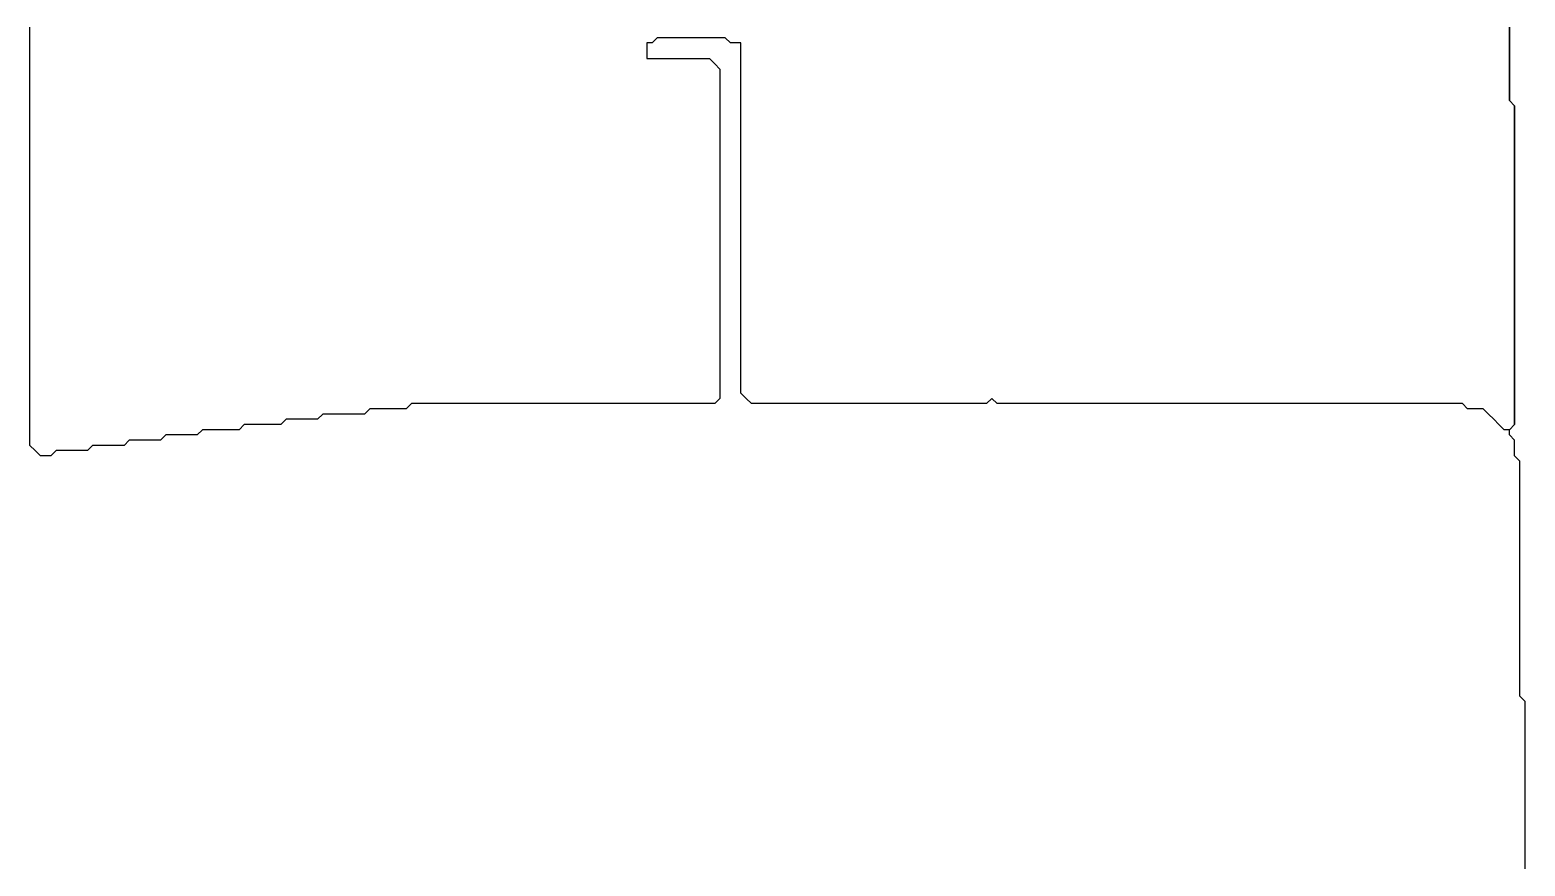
# Model space of a CAD drawing. Extents: x 69 to 217, y 14 to 408.
# Drawn here: x 119 to 154.75, y 210.81 to 230.81 of the extents above; entities that cross this region are included whole.
import ezdxf

# ---------------------------------------------------------------- set-up
doc = ezdxf.new("R2010")
doc.units = 0

msp = doc.modelspace()

# ---------------------------------------------------------------- linework, layer by layer
at = {"layer": 'contour_0'}
for p, q in [((119, 230.75), (119, 230.875)), ((119, 230.625), (119, 230.75)), ((119, 230.5), (119, 230.625)), ((134, 230.625), (133.875, 230.5)), ((134.125, 230.625), (134, 230.625)), ((134.25, 230.625), (134.125, 230.625)), ((134.375, 230.625), (134.25, 230.625)), ((134.5, 230.625), (134.375, 230.625)), ((134.625, 230.625), (134.5, 230.625)), ((134.75, 230.625), (134.625, 230.625)), ((134.875, 230.625), (134.75, 230.625)), ((135, 230.625), (134.875, 230.625)), ((135.125, 230.625), (135, 230.625)), ((135.25, 230.625), (135.125, 230.625)), ((135.375, 230.625), (135.25, 230.625)), ((135.5, 230.625), (135.375, 230.625)), ((135.625, 230.625), (135.5, 230.625)), ((135.75, 230.5), (135.625, 230.625)), ((154.375, 230.875), (154.375, 230.75)), ((154.375, 230.75), (154.375, 230.875)), ((154.375, 230.75), (154.375, 230.625)), ((154.375, 230.625), (154.375, 230.75)), ((154.375, 230.625), (154.375, 230.5)), ((154.375, 230.5), (154.375, 230.625)), ((119, 230.375), (119, 230.5)), ((119, 230.25), (119, 230.375)), ((119, 230.125), (119, 230.25)), ((133.875, 230.5), (133.75, 230.5)), ((133.75, 230.5), (133.75, 230.375)), ((133.75, 230.375), (133.75, 230.25)), ((133.75, 230.25), (133.75, 230.125)), ((135.875, 230.5), (135.75, 230.5)), ((136, 230.5), (135.875, 230.5)), ((136, 230.375), (136, 230.5)), ((136, 230.25), (136, 230.375)), ((136, 230.125), (136, 230.25)), ((154.375, 230.5), (154.375, 230.375)), ((154.375, 230.375), (154.375, 230.5)), ((154.375, 230.375), (154.375, 230.25)), ((154.375, 230.25), (154.375, 230.375)), ((154.375, 230.25), (154.375, 230.125)), ((154.375, 230.125), (154.375, 230.25)), ((119, 230), (119, 230.125)), ((119, 229.875), (119, 230)), ((119, 229.75), (119, 229.875)), ((133.75, 230.125), (133.875, 230.125)), ((133.875, 230.125), (134, 230.125)), ((134, 230.125), (134.125, 230.125)), ((134.125, 230.125), (134.25, 230.125)), ((134.25, 230.125), (134.375, 230.125)), ((134.375, 230.125), (134.5, 230.125)), ((134.5, 230.125), (134.625, 230.125)), ((134.625, 230.125), (134.75, 230.125)), ((134.75, 230.125), (134.875, 230.125)), ((134.875, 230.125), (135, 230.125)), ((135, 230.125), (135.125, 230.125)), ((135.125, 230.125), (135.25, 230.125)), ((135.25, 230.125), (135.375, 230)), ((135.375, 230), (135.5, 229.875)), ((135.5, 229.875), (135.5, 229.75)), ((136, 230), (136, 230.125)), ((136, 229.875), (136, 230)), ((136, 229.75), (136, 229.875)), ((154.375, 230.125), (154.375, 230)), ((154.375, 230), (154.375, 230.125)), ((154.375, 230), (154.375, 229.875)), ((154.375, 229.875), (154.375, 230)), ((154.375, 229.875), (154.375, 229.75)), ((154.375, 229.75), (154.375, 229.875)), ((119, 229.625), (119, 229.75)), ((119, 229.5), (119, 229.625)), ((135.5, 229.75), (135.5, 229.625)), ((135.5, 229.625), (135.5, 229.5)), ((136, 229.625), (136, 229.75)), ((136, 229.5), (136, 229.625)), ((154.375, 229.75), (154.375, 229.625)), ((154.375, 229.625), (154.375, 229.75)), ((154.375, 229.625), (154.375, 229.5)), ((154.375, 229.5), (154.375, 229.625)), ((119, 229.375), (119, 229.5)), ((119, 229.25), (119, 229.375)), ((119, 229.125), (119, 229.25)), ((135.5, 229.5), (135.5, 229.375)), ((135.5, 229.375), (135.5, 229.25)), ((135.5, 229.25), (135.5, 229.125)), ((136, 229.375), (136, 229.5)), ((136, 229.25), (136, 229.375)), ((136, 229.125), (136, 229.25)), ((154.375, 229.5), (154.375, 229.375)), ((154.375, 229.375), (154.375, 229.5)), ((154.375, 229.375), (154.375, 229.25)), ((154.375, 229.25), (154.375, 229.375)), ((154.375, 229.25), (154.375, 229.125)), ((154.375, 229.125), (154.375, 229.25)), ((119, 229), (119, 229.125)), ((119, 228.875), (119, 229)), ((119, 228.75), (119, 228.875)), ((135.5, 229.125), (135.5, 229)), ((135.5, 229), (135.5, 228.875)), ((135.5, 228.875), (135.5, 228.75)), ((136, 229), (136, 229.125)), ((136, 228.875), (136, 229)), ((136, 228.75), (136, 228.875)), ((154.375, 229.125), (154.5, 229)), ((154.5, 229), (154.375, 229.125)), ((154.5, 229), (154.5, 228.875)), ((154.5, 228.875), (154.5, 229)), ((154.5, 228.875), (154.5, 228.75)), ((154.5, 228.75), (154.5, 228.875)), ((119, 228.625), (119, 228.75)), ((119, 228.5), (119, 228.625)), ((119, 228.375), (119, 228.5)), ((135.5, 228.75), (135.5, 228.625)), ((135.5, 228.625), (135.5, 228.5)), ((135.5, 228.5), (135.5, 228.375)), ((136, 228.625), (136, 228.75)), ((136, 228.5), (136, 228.625)), ((136, 228.375), (136, 228.5)), ((154.5, 228.75), (154.5, 228.625)), ((154.5, 228.625), (154.5, 228.75)), ((154.5, 228.625), (154.5, 228.5)), ((154.5, 228.5), (154.5, 228.625)), ((154.5, 228.5), (154.5, 228.375)), ((154.5, 228.375), (154.5, 228.5)), ((119, 228.25), (119, 228.375)), ((119, 228.125), (119, 228.25)), ((119, 228), (119, 228.125)), ((135.5, 228.375), (135.5, 228.25)), ((135.5, 228.25), (135.5, 228.125)), ((135.5, 228.125), (135.5, 228)), ((136, 228.25), (136, 228.375)), ((136, 228.125), (136, 228.25)), ((136, 228), (136, 228.125)), ((154.5, 228.375), (154.5, 228.25)), ((154.5, 228.25), (154.5, 228.375)), ((154.5, 228.25), (154.5, 228.125)), ((154.5, 228.125), (154.5, 228.25)), ((154.5, 228.125), (154.5, 228)), ((154.5, 228), (154.5, 228.125)), ((119, 227.875), (119, 228)), ((119, 227.75), (119, 227.875)), ((119, 227.625), (119, 227.75)), ((135.5, 228), (135.5, 227.875)), ((135.5, 227.875), (135.5, 227.75)), ((135.5, 227.75), (135.5, 227.625)), ((136, 227.875), (136, 228)), ((136, 227.75), (136, 227.875)), ((136, 227.625), (136, 227.75)), ((154.5, 228), (154.5, 227.875)), ((154.5, 227.875), (154.5, 228)), ((154.5, 227.875), (154.5, 227.75)), ((154.5, 227.75), (154.5, 227.875)), ((154.5, 227.75), (154.5, 227.625)), ((154.5, 227.625), (154.5, 227.75)), ((119, 227.5), (119, 227.625)), ((119, 227.375), (119, 227.5)), ((119, 227.25), (119, 227.375)), ((135.5, 227.625), (135.5, 227.5)), ((135.5, 227.5), (135.5, 227.375)), ((135.5, 227.375), (135.5, 227.25)), ((136, 227.5), (136, 227.625)), ((136, 227.375), (136, 227.5)), ((136, 227.25), (136, 227.375)), ((154.5, 227.625), (154.5, 227.5)), ((154.5, 227.5), (154.5, 227.625)), ((154.5, 227.5), (154.5, 227.375)), ((154.5, 227.375), (154.5, 227.5)), ((154.5, 227.375), (154.5, 227.25)), ((154.5, 227.25), (154.5, 227.375)), ((119, 227.125), (119, 227.25)), ((119, 227), (119, 227.125)), ((135.5, 227.25), (135.5, 227.125)), ((135.5, 227.125), (135.5, 227)), ((136, 227.125), (136, 227.25)), ((136, 227), (136, 227.125)), ((154.5, 227.25), (154.5, 227.125)), ((154.5, 227.125), (154.5, 227.25)), ((154.5, 227.125), (154.5, 227)), ((154.5, 227), (154.5, 227.125)), ((119, 226.875), (119, 227)), ((119, 226.75), (119, 226.875)), ((119, 226.625), (119, 226.75)), ((135.5, 227), (135.5, 226.875)), ((135.5, 226.875), (135.5, 226.75)), ((135.5, 226.75), (135.5, 226.625)), ((136, 226.875), (136, 227)), ((136, 226.75), (136, 226.875)), ((136, 226.625), (136, 226.75)), ((154.5, 227), (154.5, 226.875)), ((154.5, 226.875), (154.5, 227)), ((154.5, 226.875), (154.5, 226.75)), ((154.5, 226.75), (154.5, 226.875)), ((154.5, 226.75), (154.5, 226.625)), ((154.5, 226.625), (154.5, 226.75)), ((119, 226.5), (119, 226.625)), ((119, 226.375), (119, 226.5)), ((119, 226.25), (119, 226.375)), ((135.5, 226.625), (135.5, 226.5)), ((135.5, 226.5), (135.5, 226.375)), ((135.5, 226.375), (135.5, 226.25)), ((136, 226.5), (136, 226.625)), ((136, 226.375), (136, 226.5)), ((136, 226.25), (136, 226.375)), ((154.5, 226.625), (154.5, 226.5)), ((154.5, 226.5), (154.5, 226.625)), ((154.5, 226.5), (154.5, 226.375)), ((154.5, 226.375), (154.5, 226.5)), ((154.5, 226.375), (154.5, 226.25)), ((154.5, 226.25), (154.5, 226.375)), ((119, 226.125), (119, 226.25)), ((119, 226), (119, 226.125)), ((119, 225.875), (119, 226)), ((135.5, 226.25), (135.5, 226.125)), ((135.5, 226.125), (135.5, 226)), ((135.5, 226), (135.5, 225.875)), ((136, 226.125), (136, 226.25)), ((136, 226), (136, 226.125)), ((136, 225.875), (136, 226)), ((154.5, 226.25), (154.5, 226.125)), ((154.5, 226.125), (154.5, 226.25)), ((154.5, 226.125), (154.5, 226)), ((154.5, 226), (154.5, 226.125)), ((154.5, 226), (154.5, 225.875)), ((154.5, 225.875), (154.5, 226)), ((119, 225.75), (119, 225.875)), ((119, 225.625), (119, 225.75)), ((119, 225.5), (119, 225.625)), ((135.5, 225.875), (135.5, 225.75)), ((135.5, 225.75), (135.5, 225.625)), ((135.5, 225.625), (135.5, 225.5)), ((136, 225.75), (136, 225.875)), ((136, 225.625), (136, 225.75)), ((136, 225.5), (136, 225.625)), ((154.5, 225.875), (154.5, 225.75)), ((154.5, 225.75), (154.5, 225.875)), ((154.5, 225.75), (154.5, 225.625)), ((154.5, 225.625), (154.5, 225.75)), ((154.5, 225.625), (154.5, 225.5)), ((154.5, 225.5), (154.5, 225.625)), ((119, 225.375), (119, 225.5)), ((119, 225.25), (119, 225.375)), ((119, 225.125), (119, 225.25)), ((135.5, 225.5), (135.5, 225.375)), ((135.5, 225.375), (135.5, 225.25)), ((135.5, 225.25), (135.5, 225.125)), ((136, 225.375), (136, 225.5)), ((136, 225.25), (136, 225.375)), ((136, 225.125), (136, 225.25)), ((154.5, 225.5), (154.5, 225.375)), ((154.5, 225.375), (154.5, 225.5)), ((154.5, 225.375), (154.5, 225.25)), ((154.5, 225.25), (154.5, 225.375)), ((154.5, 225.25), (154.5, 225.125)), ((154.5, 225.125), (154.5, 225.25)), ((119, 225), (119, 225.125)), ((119, 224.875), (119, 225)), ((119, 224.75), (119, 224.875)), ((135.5, 225.125), (135.5, 225)), ((135.5, 225), (135.5, 224.875)), ((135.5, 224.875), (135.5, 224.75)), ((136, 225), (136, 225.125)), ((136, 224.875), (136, 225)), ((136, 224.75), (136, 224.875)), ((154.5, 225.125), (154.5, 225)), ((154.5, 225), (154.5, 225.125)), ((154.5, 225), (154.5, 224.875)), ((154.5, 224.875), (154.5, 225)), ((154.5, 224.875), (154.5, 224.75)), ((154.5, 224.75), (154.5, 224.875)), ((119, 224.625), (119, 224.75)), ((119, 224.5), (119, 224.625)), ((135.5, 224.75), (135.5, 224.625)), ((135.5, 224.625), (135.5, 224.5)), ((136, 224.625), (136, 224.75)), ((136, 224.5), (136, 224.625)), ((154.5, 224.75), (154.5, 224.625)), ((154.5, 224.625), (154.5, 224.75)), ((154.5, 224.625), (154.5, 224.5)), ((154.5, 224.5), (154.5, 224.625)), ((119, 224.375), (119, 224.5)), ((119, 224.25), (119, 224.375)), ((119, 224.125), (119, 224.25)), ((135.5, 224.5), (135.5, 224.375)), ((135.5, 224.375), (135.5, 224.25)), ((135.5, 224.25), (135.5, 224.125)), ((136, 224.375), (136, 224.5)), ((136, 224.25), (136, 224.375)), ((136, 224.125), (136, 224.25)), ((154.5, 224.5), (154.5, 224.375)), ((154.5, 224.375), (154.5, 224.5)), ((154.5, 224.375), (154.5, 224.25)), ((154.5, 224.25), (154.5, 224.375)), ((154.5, 224.25), (154.5, 224.125)), ((154.5, 224.125), (154.5, 224.25)), ((119, 224), (119, 224.125)), ((119, 223.875), (119, 224)), ((119, 223.75), (119, 223.875)), ((135.5, 224.125), (135.5, 224)), ((135.5, 224), (135.5, 223.875)), ((135.5, 223.875), (135.5, 223.75)), ((136, 224), (136, 224.125)), ((136, 223.875), (136, 224)), ((136, 223.75), (136, 223.875)), ((154.5, 224.125), (154.5, 224)), ((154.5, 224), (154.5, 224.125)), ((154.5, 224), (154.5, 223.875)), ((154.5, 223.875), (154.5, 224)), ((154.5, 223.875), (154.5, 223.75)), ((154.5, 223.75), (154.5, 223.875)), ((119, 223.625), (119, 223.75)), ((119, 223.5), (119, 223.625)), ((119, 223.375), (119, 223.5)), ((135.5, 223.75), (135.5, 223.625)), ((135.5, 223.625), (135.5, 223.5)), ((135.5, 223.5), (135.5, 223.375)), ((136, 223.625), (136, 223.75)), ((136, 223.5), (136, 223.625)), ((136, 223.375), (136, 223.5)), ((154.5, 223.75), (154.5, 223.625)), ((154.5, 223.625), (154.5, 223.75)), ((154.5, 223.625), (154.5, 223.5)), ((154.5, 223.5), (154.5, 223.625)), ((154.5, 223.5), (154.5, 223.375)), ((154.5, 223.375), (154.5, 223.5)), ((119, 223.25), (119, 223.375)), ((119, 223.125), (119, 223.25)), ((119, 223), (119, 223.125)), ((135.5, 223.375), (135.5, 223.25)), ((135.5, 223.25), (135.5, 223.125)), ((135.5, 223.125), (135.5, 223)), ((136, 223.25), (136, 223.375)), ((136, 223.125), (136, 223.25)), ((136, 223), (136, 223.125)), ((154.5, 223.375), (154.5, 223.25)), ((154.5, 223.25), (154.5, 223.375)), ((154.5, 223.25), (154.5, 223.125)), ((154.5, 223.125), (154.5, 223.25)), ((154.5, 223.125), (154.5, 223)), ((154.5, 223), (154.5, 223.125)), ((119, 222.875), (119, 223)), ((119, 222.75), (119, 222.875)), ((119, 222.625), (119, 222.75)), ((135.5, 223), (135.5, 222.875)), ((135.5, 222.875), (135.5, 222.75)), ((135.5, 222.75), (135.5, 222.625)), ((136, 222.875), (136, 223)), ((136, 222.75), (136, 222.875)), ((136, 222.625), (136, 222.75)), ((154.5, 223), (154.5, 222.875)), ((154.5, 222.875), (154.5, 223)), ((154.5, 222.875), (154.5, 222.75)), ((154.5, 222.75), (154.5, 222.875)), ((154.5, 222.75), (154.5, 222.625)), ((154.5, 222.625), (154.5, 222.75)), ((119, 222.5), (119, 222.625)), ((119, 222.375), (119, 222.5)), ((119, 222.25), (119, 222.375)), ((135.5, 222.625), (135.5, 222.5)), ((135.5, 222.5), (135.5, 222.375)), ((135.5, 222.375), (135.5, 222.25)), ((136, 222.5), (136, 222.625)), ((136, 222.375), (136, 222.5)), ((136, 222.25), (136, 222.375)), ((154.5, 222.625), (154.5, 222.5)), ((154.5, 222.5), (154.5, 222.625)), ((154.5, 222.5), (154.5, 222.375)), ((154.5, 222.375), (154.5, 222.5)), ((154.5, 222.375), (154.5, 222.25)), ((154.5, 222.25), (154.5, 222.375)), ((119, 222.125), (119, 222.25)), ((119, 222), (119, 222.125)), ((135.5, 222.25), (135.5, 222.125)), ((135.5, 222.125), (135.5, 222)), ((136, 222.125), (136, 222.25)), ((136.125, 222), (136, 222.125)), ((154.5, 222.25), (154.5, 222.125)), ((154.5, 222.125), (154.5, 222.25)), ((154.5, 222.125), (154.5, 222)), ((154.5, 222), (154.5, 222.125)), ((119, 221.875), (119, 222)), ((119, 221.75), (119, 221.875)), ((119, 221.625), (119, 221.75)), ((127.125, 221.75), (127, 221.625)), ((127.25, 221.75), (127.125, 221.75)), ((127.375, 221.75), (127.25, 221.75)), ((127.5, 221.75), (127.375, 221.75)), ((127.625, 221.75), (127.5, 221.75)), ((127.75, 221.75), (127.625, 221.75)), ((127.875, 221.75), (127.75, 221.75)), ((128, 221.75), (127.875, 221.75)), ((128.125, 221.875), (128, 221.75)), ((128.25, 221.875), (128.125, 221.875)), ((128.375, 221.875), (128.25, 221.875)), ((128.5, 221.875), (128.375, 221.875)), ((128.625, 221.875), (128.5, 221.875)), ((128.75, 221.875), (128.625, 221.875)), ((128.875, 221.875), (128.75, 221.875)), ((129, 221.875), (128.875, 221.875)), ((129.125, 221.875), (129, 221.875)), ((129.25, 221.875), (129.125, 221.875)), ((129.375, 221.875), (129.25, 221.875)), ((129.5, 221.875), (129.375, 221.875)), ((129.625, 221.875), (129.5, 221.875)), ((129.75, 221.875), (129.625, 221.875)), ((129.875, 221.875), (129.75, 221.875)), ((130, 221.875), (129.875, 221.875)), ((130.125, 221.875), (130, 221.875)), ((130.25, 221.875), (130.125, 221.875)), ((130.375, 221.875), (130.25, 221.875)), ((130.5, 221.875), (130.375, 221.875)), ((130.625, 221.875), (130.5, 221.875)), ((130.75, 221.875), (130.625, 221.875)), ((130.875, 221.875), (130.75, 221.875)), ((131, 221.875), (130.875, 221.875)), ((131.125, 221.875), (131, 221.875)), ((131.25, 221.875), (131.125, 221.875)), ((131.375, 221.875), (131.25, 221.875)), ((131.5, 221.875), (131.375, 221.875)), ((131.625, 221.875), (131.5, 221.875)), ((131.75, 221.875), (131.625, 221.875)), ((131.875, 221.875), (131.75, 221.875)), ((132, 221.875), (131.875, 221.875)), ((132.125, 221.875), (132, 221.875)), ((132.25, 221.875), (132.125, 221.875)), ((132.375, 221.875), (132.25, 221.875)), ((132.5, 221.875), (132.375, 221.875)), ((132.625, 221.875), (132.5, 221.875)), ((132.75, 221.875), (132.625, 221.875)), ((132.875, 221.875), (132.75, 221.875)), ((133, 221.875), (132.875, 221.875)), ((133.125, 221.875), (133, 221.875)), ((133.25, 221.875), (133.125, 221.875)), ((133.375, 221.875), (133.25, 221.875)), ((133.5, 221.875), (133.375, 221.875)), ((133.625, 221.875), (133.5, 221.875)), ((133.75, 221.875), (133.625, 221.875)), ((133.875, 221.875), (133.75, 221.875)), ((134, 221.875), (133.875, 221.875)), ((134.125, 221.875), (134, 221.875)), ((134.25, 221.875), (134.125, 221.875)), ((134.375, 221.875), (134.25, 221.875)), ((134.5, 221.875), (134.375, 221.875)), ((134.625, 221.875), (134.5, 221.875)), ((134.75, 221.875), (134.625, 221.875)), ((134.875, 221.875), (134.75, 221.875)), ((135, 221.875), (134.875, 221.875)), ((135.125, 221.875), (135, 221.875)), ((135.25, 221.875), (135.125, 221.875)), ((135.375, 221.875), (135.25, 221.875)), ((135.5, 222), (135.375, 221.875)), ((136.25, 221.875), (136.125, 222)), ((136.375, 221.875), (136.25, 221.875)), ((136.5, 221.875), (136.375, 221.875)), ((136.625, 221.875), (136.5, 221.875)), ((136.75, 221.875), (136.625, 221.875)), ((136.875, 221.875), (136.75, 221.875)), ((137, 221.875), (136.875, 221.875)), ((137.125, 221.875), (137, 221.875)), ((137.25, 221.875), (137.125, 221.875)), ((137.375, 221.875), (137.25, 221.875)), ((137.5, 221.875), (137.375, 221.875)), ((137.625, 221.875), (137.5, 221.875)), ((137.75, 221.875), (137.625, 221.875)), ((137.875, 221.875), (137.75, 221.875)), ((138, 221.875), (137.875, 221.875)), ((138.125, 221.875), (138, 221.875)), ((138.25, 221.875), (138.125, 221.875)), ((138.375, 221.875), (138.25, 221.875)), ((138.5, 221.875), (138.375, 221.875)), ((138.625, 221.875), (138.5, 221.875)), ((138.75, 221.875), (138.625, 221.875)), ((138.875, 221.875), (138.75, 221.875)), ((139, 221.875), (138.875, 221.875)), ((139.125, 221.875), (139, 221.875)), ((139.25, 221.875), (139.125, 221.875)), ((139.375, 221.875), (139.25, 221.875)), ((139.5, 221.875), (139.375, 221.875)), ((139.625, 221.875), (139.5, 221.875)), ((139.75, 221.875), (139.625, 221.875)), ((139.875, 221.875), (139.75, 221.875)), ((140, 221.875), (139.875, 221.875)), ((140.125, 221.875), (140, 221.875)), ((140.25, 221.875), (140.125, 221.875)), ((140.375, 221.875), (140.25, 221.875)), ((140.5, 221.875), (140.375, 221.875)), ((140.625, 221.875), (140.5, 221.875)), ((140.75, 221.875), (140.625, 221.875)), ((140.875, 221.875), (140.75, 221.875)), ((141, 221.875), (140.875, 221.875)), ((141.125, 221.875), (141, 221.875)), ((141.25, 221.875), (141.125, 221.875)), ((141.375, 221.875), (141.25, 221.875)), ((141.5, 221.875), (141.375, 221.875)), ((141.625, 221.875), (141.5, 221.875)), ((141.75, 221.875), (141.625, 221.875)), ((141.875, 221.875), (141.75, 221.875)), ((142, 222), (141.875, 221.875)), ((142.125, 221.875), (142, 222)), ((142.25, 221.875), (142.125, 221.875)), ((142.375, 221.875), (142.25, 221.875)), ((142.5, 221.875), (142.375, 221.875)), ((142.625, 221.875), (142.5, 221.875)), ((142.75, 221.875), (142.625, 221.875)), ((142.875, 221.875), (142.75, 221.875)), ((143, 221.875), (142.875, 221.875)), ((143.125, 221.875), (143, 221.875)), ((143.25, 221.875), (143.125, 221.875)), ((143.375, 221.875), (143.25, 221.875)), ((143.5, 221.875), (143.375, 221.875)), ((143.625, 221.875), (143.5, 221.875)), ((143.75, 221.875), (143.625, 221.875)), ((143.875, 221.875), (143.75, 221.875)), ((144, 221.875), (143.875, 221.875)), ((144.125, 221.875), (144, 221.875)), ((144.25, 221.875), (144.125, 221.875)), ((144.375, 221.875), (144.25, 221.875)), ((144.5, 221.875), (144.375, 221.875)), ((144.625, 221.875), (144.5, 221.875)), ((144.75, 221.875), (144.625, 221.875)), ((144.875, 221.875), (144.75, 221.875)), ((145, 221.875), (144.875, 221.875)), ((145.125, 221.875), (145, 221.875)), ((145.25, 221.875), (145.125, 221.875)), ((145.375, 221.875), (145.25, 221.875)), ((145.5, 221.875), (145.375, 221.875)), ((145.625, 221.875), (145.5, 221.875)), ((145.75, 221.875), (145.625, 221.875)), ((145.875, 221.875), (145.75, 221.875)), ((146, 221.875), (145.875, 221.875)), ((146.125, 221.875), (146, 221.875)), ((146.25, 221.875), (146.125, 221.875)), ((146.375, 221.875), (146.25, 221.875)), ((146.5, 221.875), (146.375, 221.875)), ((146.625, 221.875), (146.5, 221.875)), ((146.75, 221.875), (146.625, 221.875)), ((146.875, 221.875), (146.75, 221.875)), ((147, 221.875), (146.875, 221.875)), ((147.125, 221.875), (147, 221.875)), ((147.25, 221.875), (147.125, 221.875)), ((147.375, 221.875), (147.25, 221.875)), ((147.5, 221.875), (147.375, 221.875)), ((147.625, 221.875), (147.5, 221.875)), ((147.75, 221.875), (147.625, 221.875)), ((147.875, 221.875), (147.75, 221.875)), ((148, 221.875), (147.875, 221.875)), ((148.125, 221.875), (148, 221.875)), ((148.25, 221.875), (148.125, 221.875)), ((148.375, 221.875), (148.25, 221.875)), ((148.5, 221.875), (148.375, 221.875)), ((148.625, 221.875), (148.5, 221.875)), ((148.75, 221.875), (148.625, 221.875)), ((148.875, 221.875), (148.75, 221.875)), ((149, 221.875), (148.875, 221.875)), ((149.125, 221.875), (149, 221.875)), ((149.25, 221.875), (149.125, 221.875)), ((149.375, 221.875), (149.25, 221.875)), ((149.5, 221.875), (149.375, 221.875)), ((149.625, 221.875), (149.5, 221.875)), ((149.75, 221.875), (149.625, 221.875)), ((149.875, 221.875), (149.75, 221.875)), ((150, 221.875), (149.875, 221.875)), ((150.125, 221.875), (150, 221.875)), ((150.25, 221.875), (150.125, 221.875)), ((150.375, 221.875), (150.25, 221.875)), ((150.5, 221.875), (150.375, 221.875)), ((150.625, 221.875), (150.5, 221.875)), ((150.75, 221.875), (150.625, 221.875)), ((150.875, 221.875), (150.75, 221.875)), ((151, 221.875), (150.875, 221.875)), ((151.125, 221.875), (151, 221.875)), ((151.25, 221.875), (151.125, 221.875)), ((151.375, 221.875), (151.25, 221.875)), ((151.5, 221.875), (151.375, 221.875)), ((151.625, 221.875), (151.5, 221.875)), ((151.75, 221.875), (151.625, 221.875)), ((151.875, 221.875), (151.75, 221.875)), ((152, 221.875), (151.875, 221.875)), ((152.125, 221.875), (152, 221.875)), ((152.25, 221.875), (152.125, 221.875)), ((152.375, 221.875), (152.25, 221.875)), ((152.5, 221.875), (152.375, 221.875)), ((152.625, 221.875), (152.5, 221.875)), ((152.75, 221.875), (152.625, 221.875)), ((152.875, 221.875), (152.75, 221.875)), ((153, 221.875), (152.875, 221.875)), ((153.125, 221.875), (153, 221.875)), ((153.25, 221.875), (153.125, 221.875)), ((153.375, 221.75), (153.25, 221.875)), ((153.5, 221.75), (153.375, 221.75)), ((153.625, 221.75), (153.5, 221.75)), ((153.75, 221.75), (153.625, 221.75)), ((153.875, 221.625), (153.75, 221.75)), ((154.5, 222), (154.5, 221.875)), ((154.5, 221.875), (154.5, 222)), ((154.5, 221.875), (154.5, 221.75)), ((154.5, 221.75), (154.5, 221.875)), ((154.5, 221.75), (154.5, 221.625)), ((154.5, 221.625), (154.5, 221.75)), ((119, 221.5), (119, 221.625)), ((119, 221.375), (119, 221.5)), ((119, 221.25), (119, 221.375)), ((124.125, 221.375), (124, 221.25)), ((124.25, 221.375), (124.125, 221.375)), ((124.375, 221.375), (124.25, 221.375)), ((124.5, 221.375), (124.375, 221.375)), ((124.625, 221.375), (124.5, 221.375)), ((124.75, 221.375), (124.625, 221.375)), ((124.875, 221.375), (124.75, 221.375)), ((125, 221.375), (124.875, 221.375)), ((125.125, 221.5), (125, 221.375)), ((125.25, 221.5), (125.125, 221.5)), ((125.375, 221.5), (125.25, 221.5)), ((125.5, 221.5), (125.375, 221.5)), ((125.625, 221.5), (125.5, 221.5)), ((125.75, 221.5), (125.625, 221.5)), ((125.875, 221.5), (125.75, 221.5)), ((126, 221.625), (125.875, 221.5)), ((126.125, 221.625), (126, 221.625)), ((126.25, 221.625), (126.125, 221.625)), ((126.375, 221.625), (126.25, 221.625)), ((126.5, 221.625), (126.375, 221.625)), ((126.625, 221.625), (126.5, 221.625)), ((126.75, 221.625), (126.625, 221.625)), ((126.875, 221.625), (126.75, 221.625)), ((127, 221.625), (126.875, 221.625)), ((154, 221.5), (153.875, 221.625)), ((154.125, 221.375), (154, 221.5)), ((154.25, 221.25), (154.125, 221.375)), ((154.5, 221.375), (154.375, 221.25)), ((154.375, 221.25), (154.5, 221.375)), ((154.5, 221.625), (154.5, 221.5)), ((154.5, 221.5), (154.5, 221.625)), ((154.5, 221.5), (154.5, 221.375)), ((154.5, 221.375), (154.5, 221.5)), ((119, 221.125), (119, 221.25)), ((119, 221), (119, 221.125)), ((119, 220.875), (119, 221)), ((121.375, 221), (121.25, 220.875)), ((121.5, 221), (121.375, 221)), ((121.625, 221), (121.5, 221)), ((121.75, 221), (121.625, 221)), ((121.875, 221), (121.75, 221)), ((122, 221), (121.875, 221)), ((122.125, 221), (122, 221)), ((122.25, 221.125), (122.125, 221)), ((122.375, 221.125), (122.25, 221.125)), ((122.5, 221.125), (122.375, 221.125)), ((122.625, 221.125), (122.5, 221.125)), ((122.75, 221.125), (122.625, 221.125)), ((122.875, 221.125), (122.75, 221.125)), ((123, 221.125), (122.875, 221.125)), ((123.125, 221.25), (123, 221.125)), ((123.25, 221.25), (123.125, 221.25)), ((123.375, 221.25), (123.25, 221.25)), ((123.5, 221.25), (123.375, 221.25)), ((123.625, 221.25), (123.5, 221.25)), ((123.75, 221.25), (123.625, 221.25)), ((123.875, 221.25), (123.75, 221.25)), ((124, 221.25), (123.875, 221.25)), ((154.375, 221.25), (154.25, 221.25)), ((154.375, 221.125), (154.375, 221.25)), ((154.5, 221), (154.375, 221.125)), ((154.5, 220.875), (154.5, 221)), ((119.125, 220.75), (119, 220.875)), ((119.25, 220.625), (119.125, 220.75)), ((119.375, 220.625), (119.25, 220.625)), ((119.5, 220.625), (119.375, 220.625)), ((119.625, 220.75), (119.5, 220.625)), ((119.75, 220.75), (119.625, 220.75)), ((119.875, 220.75), (119.75, 220.75)), ((120, 220.75), (119.875, 220.75)), ((120.125, 220.75), (120, 220.75)), ((120.25, 220.75), (120.125, 220.75)), ((120.375, 220.75), (120.25, 220.75)), ((120.5, 220.875), (120.375, 220.75)), ((120.625, 220.875), (120.5, 220.875)), ((120.75, 220.875), (120.625, 220.875)), ((120.875, 220.875), (120.75, 220.875)), ((121, 220.875), (120.875, 220.875)), ((121.125, 220.875), (121, 220.875)), ((121.25, 220.875), (121.125, 220.875)), ((154.5, 220.75), (154.5, 220.875)), ((154.5, 220.625), (154.5, 220.75)), ((154.625, 220.5), (154.5, 220.625)), ((154.625, 220.375), (154.625, 220.5)), ((154.625, 220.25), (154.625, 220.375)), ((154.625, 220.125), (154.625, 220.25)), ((154.625, 220), (154.625, 220.125)), ((154.625, 219.875), (154.625, 220)), ((154.625, 219.75), (154.625, 219.875)), ((154.625, 219.625), (154.625, 219.75)), ((154.625, 219.5), (154.625, 219.625)), ((154.625, 219.375), (154.625, 219.5)), ((154.625, 219.25), (154.625, 219.375)), ((154.625, 219.125), (154.625, 219.25)), ((154.625, 219), (154.625, 219.125)), ((154.625, 218.875), (154.625, 219)), ((154.625, 218.75), (154.625, 218.875)), ((154.625, 218.625), (154.625, 218.75)), ((154.625, 218.5), (154.625, 218.625)), ((154.625, 218.375), (154.625, 218.5)), ((154.625, 218.25), (154.625, 218.375)), ((154.625, 218.125), (154.625, 218.25)), ((154.625, 218), (154.625, 218.125)), ((154.625, 217.875), (154.625, 218)), ((154.625, 217.75), (154.625, 217.875)), ((154.625, 217.625), (154.625, 217.75)), ((154.625, 217.5), (154.625, 217.625)), ((154.625, 217.375), (154.625, 217.5)), ((154.625, 217.25), (154.625, 217.375)), ((154.625, 217.125), (154.625, 217.25)), ((154.625, 217), (154.625, 217.125)), ((154.625, 216.875), (154.625, 217)), ((154.625, 216.75), (154.625, 216.875)), ((154.625, 216.625), (154.625, 216.75)), ((154.625, 216.5), (154.625, 216.625)), ((154.625, 216.375), (154.625, 216.5)), ((154.625, 216.25), (154.625, 216.375)), ((154.625, 216.125), (154.625, 216.25)), ((154.625, 216), (154.625, 216.125)), ((154.625, 215.875), (154.625, 216)), ((154.625, 215.75), (154.625, 215.875)), ((154.625, 215.625), (154.625, 215.75)), ((154.625, 215.5), (154.625, 215.625)), ((154.625, 215.375), (154.625, 215.5)), ((154.625, 215.25), (154.625, 215.375)), ((154.625, 215.125), (154.625, 215.25)), ((154.625, 215), (154.625, 215.125)), ((154.625, 214.875), (154.625, 215)), ((154.75, 214.75), (154.625, 214.875)), ((154.75, 214.625), (154.75, 214.75)), ((154.75, 214.5), (154.75, 214.625)), ((154.75, 214.375), (154.75, 214.5)), ((154.75, 214.25), (154.75, 214.375)), ((154.75, 214.125), (154.75, 214.25)), ((154.75, 214), (154.75, 214.125)), ((154.75, 213.875), (154.75, 214)), ((154.75, 213.75), (154.75, 213.875)), ((154.75, 213.625), (154.75, 213.75)), ((154.75, 213.5), (154.75, 213.625)), ((154.75, 213.375), (154.75, 213.5)), ((154.75, 213.25), (154.75, 213.375)), ((154.75, 213.125), (154.75, 213.25)), ((154.75, 213), (154.75, 213.125)), ((154.75, 212.875), (154.75, 213)), ((154.75, 212.75), (154.75, 212.875)), ((154.75, 212.625), (154.75, 212.75)), ((154.75, 212.5), (154.75, 212.625)), ((154.75, 212.375), (154.75, 212.5)), ((154.75, 212.25), (154.75, 212.375)), ((154.75, 212.125), (154.75, 212.25)), ((154.75, 212), (154.75, 212.125)), ((154.75, 211.875), (154.75, 212)), ((154.75, 211.75), (154.75, 211.875)), ((154.75, 211.625), (154.75, 211.75)), ((154.75, 211.5), (154.75, 211.625)), ((154.75, 211.375), (154.75, 211.5)), ((154.75, 211.25), (154.75, 211.375)), ((154.75, 211.125), (154.75, 211.25)), ((154.75, 211), (154.75, 211.125)), ((154.75, 210.875), (154.75, 211)), ((154.75, 210.75), (154.75, 210.875))]:
    msp.add_line(p, q, dxfattribs=at)

doc.saveas('drawing.dxf')
